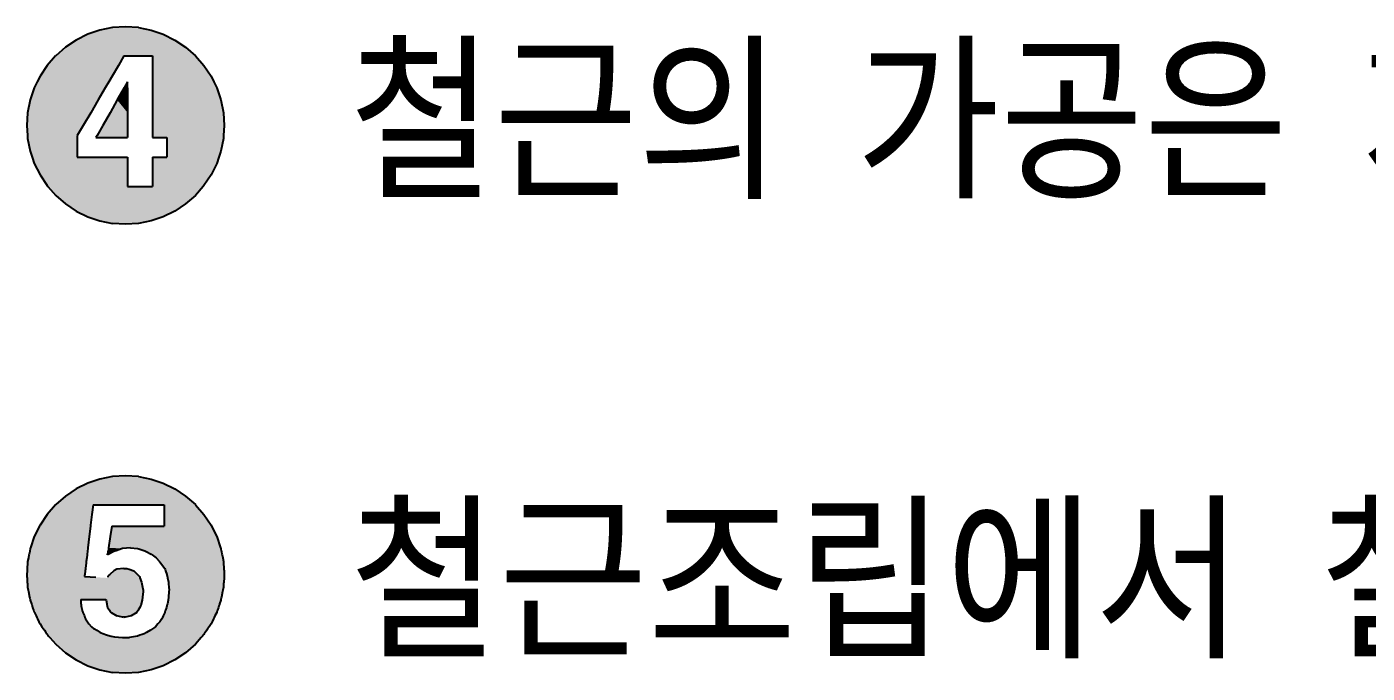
# Model space of a CAD drawing. Extents: x 2558 to 85222, y -662 to 28852.
# Drawn here: x 67520 to 70297, y 20949 to 22287 of the extents above; entities that cross this region are included whole.
import ezdxf

# ---------------------------------------------------------------- set-up
doc = ezdxf.new("R2010")
doc.units = 0
doc.header["$MEASUREMENT"] = 0
doc.layers.get('0').update_dxf_attribs({"linetype": 'CONTINUOUS'})
doc.layers.add('DLINE', color=1, linetype='CONTINUOUS')
doc.layers.add('TEXT', color=7, linetype='CONTINUOUS')
doc.styles.add('TEXT', font='DotumChe.ttf')

# ---------------------------------------------------------------- blocks, each defined once
blk = doc.blocks.new('RCSTD3_DESIGN')
at = {"layer": 'DLINE', "linetype": 'CONTINUOUS'}
for p, q in [((540.600861, 17718.024656), (515.268877, 17709.425606)), ((566.838529, 17723.243652), (540.600861, 17718.024656)), ((593.532945, 17724.993297), (566.838529, 17723.243652)), ((620.227361, 17723.243652), (593.532945, 17724.993297)), ((620.227361, 17723.243652), (646.465028, 17718.024656)), ((646.465028, 17718.024656), (671.797013, 17709.425606)), ((491.276012, 17697.593634), (469.032792, 17682.73119)), ((515.268877, 17709.425606), (491.276012, 17697.593634)), ((671.797013, 17709.425606), (695.789877, 17697.593634)), ((695.789877, 17697.593634), (718.033098, 17682.73119)), ((448.659718, 17664.796001), (431.281187, 17644.979584)), ((448.919804, 17665.092572), (448.659718, 17664.796001)), ((469.032792, 17682.73119), (448.919804, 17665.092572)), ((590.244121, 17664.796001), (578.639913, 17644.979584)), ((590.244121, 17664.796001), (649.674692, 17664.796001)), ((649.674692, 17664.796001), (649.674692, 17644.979584)), ((718.033098, 17682.73119), (738.146086, 17665.092572)), ((738.146086, 17665.092572), (738.406172, 17664.796001)), ((738.406172, 17664.796001), (755.784703, 17644.979584)), ((431.281187, 17644.979584), (416.418742, 17622.736364)), ((578.639913, 17644.979584), (565.614603, 17622.736364)), ((649.674692, 17644.979584), (649.674692, 17622.736364)), ((755.784703, 17644.979584), (770.647147, 17622.736364)), ((410.783137, 17611.308487), (404.58677, 17598.743499)), ((416.418742, 17622.736364), (410.783137, 17611.308487)), ((558.922604, 17611.308487), (551.564728, 17598.743499)), ((565.614603, 17622.736364), (558.922604, 17611.308487)), ((597.672942, 17611.308487), (590.585, 17598.743499)), ((597.672942, 17598.743499), (597.672942, 17611.308487)), ((649.674692, 17622.736364), (649.674692, 17611.308487)), ((649.674692, 17611.308487), (649.674692, 17598.743499)), ((770.647147, 17622.736364), (776.282753, 17611.308487)), ((776.282753, 17611.308487), (782.479119, 17598.743499)), ((404.58677, 17598.743499), (395.98772, 17573.411515)), ((551.564728, 17598.743499), (536.730683, 17573.411515)), ((590.585, 17598.743499), (576.295163, 17573.411515)), ((597.672942, 17598.743499), (597.672942, 17573.411515)), ((649.674692, 17598.743499), (649.674692, 17573.411515)), ((782.479119, 17598.743499), (791.078169, 17573.411515)), ((395.98772, 17573.411515), (390.768724, 17547.173848)), ((536.730683, 17573.411515), (521.366283, 17547.173848)), ((576.295163, 17573.411515), (561.494427, 17547.173848)), ((597.672942, 17573.411515), (597.672942, 17547.173848)), ((649.674692, 17573.411515), (649.674692, 17547.173848)), ((791.078169, 17573.411515), (796.297165, 17547.173848)), ((390.768724, 17547.173848), (389.019079, 17520.479431)), ((521.366283, 17547.173848), (505.734418, 17520.479431)), ((561.494427, 17547.173848), (546.436039, 17520.479431)), ((597.672942, 17547.173848), (597.672942, 17520.479431)), ((649.674692, 17547.173848), (649.674692, 17520.479431)), ((796.297165, 17547.173848), (798.04681, 17520.479431)), ((389.019079, 17520.479431), (390.369489, 17499.876167)), ((390.369489, 17499.876167), (390.661635, 17495.418874)), ((390.661635, 17495.418874), (390.768724, 17493.785015)), ((390.768724, 17493.785015), (395.98772, 17467.547348)), ((505.734418, 17520.479431), (493.669443, 17499.876167)), ((493.669443, 17499.876167), (493.669443, 17495.418874)), ((493.669443, 17495.418874), (493.669443, 17493.785015)), ((493.669443, 17493.785015), (493.669443, 17467.547348)), ((534.813684, 17499.876167), (532.299314, 17495.418874)), ((532.299314, 17495.418874), (597.672942, 17495.418874)), ((546.436039, 17520.479431), (534.813684, 17499.876167)), ((597.672942, 17520.479431), (597.672942, 17499.876167)), ((597.672942, 17499.876167), (597.672942, 17495.418874)), ((649.674692, 17520.479431), (649.674692, 17499.876167)), ((649.674692, 17499.876167), (649.674692, 17495.418874)), ((649.674692, 17495.418874), (679.389977, 17495.418874)), ((679.389977, 17495.418874), (679.389977, 17493.785015)), ((679.389977, 17493.785015), (679.389977, 17467.547348)), ((796.297165, 17493.785015), (791.078169, 17467.547348)), ((796.404254, 17495.418874), (796.297165, 17493.785015)), ((796.696401, 17499.876167), (796.404254, 17495.418874)), ((798.04681, 17520.479431), (796.696401, 17499.876167)), ((395.98772, 17467.547348), (400.144036, 17455.303238)), ((493.669443, 17467.547348), (493.669443, 17455.303238)), ((679.389977, 17467.547348), (679.389977, 17455.303238)), ((791.078169, 17467.547348), (786.921854, 17455.303238)), ((400.144036, 17455.303238), (404.58677, 17442.215363)), ((404.58677, 17442.215363), (416.418742, 17418.222499)), ((493.669443, 17455.303238), (597.672942, 17455.303238)), ((597.672942, 17455.303238), (597.672942, 17442.215363)), ((597.672942, 17442.215363), (597.672942, 17418.222499)), ((649.674692, 17455.303238), (649.674692, 17442.215363)), ((649.674692, 17455.303238), (679.389977, 17455.303238)), ((649.674692, 17442.215363), (649.674692, 17418.222499)), ((782.479119, 17442.215363), (770.647147, 17418.222499)), ((786.921854, 17455.303238), (782.479119, 17442.215363)), ((416.418742, 17418.222499), (431.281187, 17395.979279)), ((597.672942, 17418.222499), (597.672942, 17395.979279)), ((649.674692, 17418.222499), (649.674692, 17395.979279)), ((770.647147, 17418.222499), (755.784703, 17395.979279)), ((431.281187, 17395.979279), (432.677662, 17394.386903)), ((432.677662, 17394.386903), (448.919804, 17375.86629)), ((597.672942, 17395.979279), (597.672942, 17394.386903)), ((597.672942, 17394.386903), (649.674692, 17394.386903)), ((649.674692, 17395.979279), (649.674692, 17394.386903)), ((754.388227, 17394.386903), (738.146086, 17375.86629)), ((755.784703, 17395.979279), (754.388227, 17394.386903)), ((448.919804, 17375.86629), (469.032792, 17358.227673)), ((469.032792, 17358.227673), (491.276012, 17343.365229)), ((718.033098, 17358.227673), (695.789877, 17343.365229)), ((738.146086, 17375.86629), (718.033098, 17358.227673)), ((491.276012, 17343.365229), (515.268877, 17331.533257)), ((515.268877, 17331.533257), (540.600861, 17322.934207)), ((671.797013, 17331.533257), (646.465028, 17322.934207)), ((695.789877, 17343.365229), (671.797013, 17331.533257)), ((540.600861, 17322.934207), (566.838529, 17317.715211)), ((593.532945, 17315.965566), (566.838529, 17317.715211)), ((620.227361, 17317.715211), (593.532945, 17315.965566)), ((646.465028, 17322.934207), (620.227361, 17317.715211)), ((515.268877, 16779.690286), (491.276012, 16767.858315)), ((540.600861, 16788.289336), (515.268877, 16779.690286)), ((566.838529, 16793.508333), (540.600861, 16788.289336)), ((593.532945, 16795.257977), (566.838529, 16793.508333)), ((620.227361, 16793.508333), (593.532945, 16795.257977)), ((620.227361, 16793.508333), (646.465028, 16788.289336)), ((646.465028, 16788.289336), (671.797013, 16779.690286)), ((671.797013, 16779.690286), (695.789877, 16767.858315)), ((469.032792, 16752.99587), (448.919804, 16735.357253)), ((491.276012, 16767.858315), (469.032792, 16752.99587)), ((695.789877, 16767.858315), (718.033098, 16752.99587)), ((718.033098, 16752.99587), (738.146086, 16735.357253)), ((448.659718, 16735.060682), (431.281187, 16715.244265)), ((448.919804, 16735.357253), (448.659718, 16735.060682)), ((526.322288, 16735.060682), (523.944318, 16715.244265)), ((526.322288, 16735.060682), (673.412951, 16735.060682)), ((673.412951, 16735.060682), (673.412951, 16715.244265)), ((738.146086, 16735.357253), (738.406172, 16735.060682)), ((738.406172, 16735.060682), (755.784703, 16715.244265)), ((415.179324, 16690.487753), (404.58677, 16669.00818)), ((416.418742, 16693.001044), (415.179324, 16690.487753)), ((431.281187, 16715.244265), (416.418742, 16693.001044)), ((520.973536, 16690.487753), (518.395988, 16669.00818)), ((521.275131, 16693.001044), (520.973536, 16690.487753)), ((523.944318, 16715.244265), (521.275131, 16693.001044)), ((564.952159, 16690.487753), (561.730223, 16669.00818)), ((564.952159, 16690.487753), (673.412951, 16690.487753)), ((673.412951, 16715.244265), (673.412951, 16693.001044)), ((673.412951, 16693.001044), (673.412951, 16690.487753)), ((755.784703, 16715.244265), (770.647147, 16693.001044)), ((770.647147, 16693.001044), (771.886565, 16690.487753)), ((771.886565, 16690.487753), (782.479119, 16669.00818)), ((404.58677, 16669.00818), (396.747633, 16645.914825)), ((518.395988, 16669.00818), (515.624785, 16645.914825)), ((561.730223, 16669.00818), (558.26622, 16645.914825)), ((782.479119, 16669.00818), (790.318256, 16645.914825)), ((394.955327, 16638.486004), (393.77318, 16632.542947)), ((395.250864, 16639.971768), (394.955327, 16638.486004)), ((395.98772, 16643.676195), (395.250864, 16639.971768)), ((396.243284, 16644.429061), (395.98772, 16643.676195)), ((396.747633, 16645.914825), (396.243284, 16644.429061)), ((514.733326, 16638.486004), (514.02016, 16632.542947)), ((514.911618, 16639.971768), (514.733326, 16638.486004)), ((515.356149, 16643.676195), (514.911618, 16639.971768)), ((515.446493, 16644.429061), (515.356149, 16643.676195)), ((515.624785, 16645.914825), (515.446493, 16644.429061)), ((557.151896, 16638.486004), (556.260438, 16632.542947)), ((557.374761, 16639.971768), (557.151896, 16638.486004)), ((557.930425, 16643.676195), (557.374761, 16639.971768)), ((558.043355, 16644.429061), (557.930425, 16643.676195)), ((558.26622, 16645.914825), (558.043355, 16644.429061)), ((569.409452, 16638.486004), (558.711949, 16632.542947)), ((573.866745, 16639.971768), (569.409452, 16638.486004)), ((584.980026, 16643.676195), (573.866745, 16639.971768)), ((587.238623, 16644.429061), (584.980026, 16643.676195)), ((603.58203, 16645.914825), (587.238623, 16644.429061)), ((603.58203, 16645.914825), (618.439673, 16644.429061)), ((618.439673, 16644.429061), (620.949225, 16643.676195)), ((620.949225, 16643.676195), (633.297316, 16639.971768)), ((633.297316, 16639.971768), (635.971691, 16638.486004)), ((635.971691, 16638.486004), (646.669194, 16632.542947)), ((790.318256, 16645.914825), (790.822605, 16644.429061)), ((790.822605, 16644.429061), (791.078169, 16643.676195)), ((791.078169, 16643.676195), (791.815025, 16639.971768)), ((791.815025, 16639.971768), (792.110562, 16638.486004)), ((792.110562, 16638.486004), (793.29271, 16632.542947)), ((390.590134, 16614.713775), (389.811077, 16602.827661)), ((390.768724, 16617.438528), (390.590134, 16614.713775)), ((392.295495, 16625.114125), (390.768724, 16617.438528)), ((393.477643, 16631.057182), (392.295495, 16625.114125)), ((393.77318, 16632.542947), (393.477643, 16631.057182)), ((511.880659, 16614.713775), (510.454325, 16602.827661)), ((512.207629, 16617.438528), (511.880659, 16614.713775)), ((513.128701, 16625.114125), (512.207629, 16617.438528)), ((513.841868, 16631.057182), (513.128701, 16625.114125)), ((514.02016, 16632.542947), (513.841868, 16631.057182)), ((556.037573, 16631.057182), (556.260438, 16632.542947)), ((558.711949, 16632.542947), (556.037573, 16631.057182)), ((646.669194, 16632.542947), (648.749264, 16631.057182)), ((648.749264, 16631.057182), (657.069544, 16625.114125)), ((657.069544, 16625.114125), (663.648627, 16617.438528)), ((663.648627, 16617.438528), (665.98413, 16614.713775)), ((665.98413, 16614.713775), (674.898715, 16602.827661)), ((793.29271, 16632.542947), (793.588247, 16631.057182)), ((793.588247, 16631.057182), (794.770394, 16625.114125)), ((794.770394, 16625.114125), (796.297165, 16617.438528)), ((796.297165, 16617.438528), (796.475755, 16614.713775)), ((796.475755, 16614.713775), (797.254812, 16602.827661)), ((389.518931, 16598.370368), (389.019079, 16590.744112)), ((389.019079, 16590.744112), (389.103521, 16589.455783)), ((389.103521, 16589.455783), (389.200903, 16587.970018)), ((389.200903, 16587.970018), (389.298285, 16586.484254)), ((389.298285, 16586.484254), (389.395667, 16584.99849)), ((389.395667, 16584.99849), (389.493049, 16583.512726)), ((389.493049, 16583.512726), (390.077342, 16574.59814)), ((389.713695, 16601.341897), (389.518931, 16598.370368)), ((389.811077, 16602.827661), (389.713695, 16601.341897)), ((508.671408, 16587.970018), (508.493116, 16586.484254)), ((508.493116, 16586.484254), (532.265345, 16584.99849)), ((508.8497, 16589.455783), (508.671408, 16587.970018)), ((509.004299, 16590.744112), (508.8497, 16589.455783)), ((509.91945, 16598.370368), (509.004299, 16590.744112)), ((510.276034, 16601.341897), (509.91945, 16598.370368)), ((510.454325, 16602.827661), (510.276034, 16601.341897)), ((557.028083, 16586.484254), (556.532828, 16584.99849)), ((557.523338, 16587.970018), (557.028083, 16586.484254)), ((559.221354, 16589.455783), (557.523338, 16587.970018)), ((560.69373, 16590.744112), (559.221354, 16589.455783)), ((569.409452, 16598.370368), (560.69373, 16590.744112)), ((575.352509, 16601.341897), (569.409452, 16598.370368)), ((590.210152, 16602.827661), (575.352509, 16601.341897)), ((590.210152, 16602.827661), (596.153209, 16602.827661)), ((596.153209, 16602.827661), (601.105756, 16601.341897)), ((601.105756, 16601.341897), (611.010851, 16598.370368)), ((611.010851, 16598.370368), (618.637108, 16590.744112)), ((618.637108, 16590.744112), (619.925437, 16589.455783)), ((619.925437, 16589.455783), (621.411201, 16587.970018)), ((621.411201, 16587.970018), (622.154083, 16586.484254)), ((622.154083, 16586.484254), (622.896966, 16584.99849)), ((622.896966, 16584.99849), (623.39222, 16583.512726)), ((623.39222, 16583.512726), (626.363749, 16574.59814)), ((674.898715, 16602.827661), (675.39397, 16601.341897)), ((675.39397, 16601.341897), (676.384479, 16598.370368)), ((676.384479, 16598.370368), (678.926565, 16590.744112)), ((678.926565, 16590.744112), (679.356008, 16589.455783)), ((679.356008, 16589.455783), (679.653161, 16587.970018)), ((679.653161, 16587.970018), (679.950314, 16586.484254)), ((679.950314, 16586.484254), (680.247467, 16584.99849)), ((680.247467, 16584.99849), (680.544619, 16583.512726)), ((680.544619, 16583.512726), (682.327537, 16574.59814)), ((797.57284, 16583.512726), (796.988547, 16574.59814)), ((797.254812, 16602.827661), (797.352194, 16601.341897)), ((797.352194, 16601.341897), (797.546959, 16598.370368)), ((797.546959, 16598.370368), (798.04681, 16590.744112)), ((797.670222, 16584.99849), (797.57284, 16583.512726)), ((797.767604, 16586.484254), (797.670222, 16584.99849)), ((797.864986, 16587.970018), (797.767604, 16586.484254)), ((797.962368, 16589.455783), (797.864986, 16587.970018)), ((798.04681, 16590.744112), (797.962368, 16589.455783)), ((390.077342, 16574.59814), (390.272107, 16571.626611)), ((390.272107, 16571.626611), (390.768724, 16564.049696)), ((390.768724, 16564.049696), (391.921414, 16558.254733)), ((391.921414, 16558.254733), (392.512487, 16555.283204)), ((392.512487, 16555.283204), (394.876783, 16543.39709)), ((626.363749, 16574.59814), (627.354258, 16571.626611)), ((627.354258, 16571.626611), (628.731879, 16564.049696)), ((628.731879, 16564.049696), (629.785509, 16558.254733)), ((630.325787, 16555.283204), (628.840023, 16543.39709)), ((629.785509, 16558.254733), (630.325787, 16555.283204)), ((682.327537, 16574.59814), (682.597676, 16571.626611)), ((683.543162, 16555.283204), (682.462606, 16543.39709)), ((682.597676, 16571.626611), (683.286486, 16564.049696)), ((683.286486, 16564.049696), (683.813301, 16558.254733)), ((683.813301, 16558.254733), (683.543162, 16555.283204)), ((794.553402, 16555.283204), (792.189107, 16543.39709)), ((795.144476, 16558.254733), (794.553402, 16555.283204)), ((796.297165, 16564.049696), (795.144476, 16558.254733)), ((796.793783, 16571.626611), (796.297165, 16564.049696)), ((796.988547, 16574.59814), (796.793783, 16571.626611)), ((394.876783, 16543.39709), (395.172319, 16541.911326)), ((395.172319, 16541.911326), (395.763393, 16538.939797)), ((395.763393, 16538.939797), (395.98772, 16537.812028)), ((395.98772, 16537.812028), (398.630988, 16530.025212)), ((398.630988, 16530.025212), (399.135337, 16528.539447)), ((399.135337, 16528.539447), (400.144036, 16525.567919)), ((400.144036, 16525.567919), (401.152734, 16522.59639)), ((401.152734, 16522.59639), (403.17013, 16516.653333)), ((501.064295, 16538.939797), (501.064295, 16537.812028)), ((501.064295, 16538.939797), (553.066045, 16538.939797)), ((501.064295, 16537.812028), (501.064295, 16530.025212)), ((501.064295, 16530.025212), (501.361448, 16528.539447)), ((501.361448, 16528.539447), (501.955754, 16525.567919)), ((501.955754, 16525.567919), (502.550059, 16522.59639)), ((502.550059, 16522.59639), (503.738671, 16516.653333)), ((553.066045, 16538.939797), (553.271094, 16537.812028)), ((553.271094, 16537.812028), (554.686878, 16530.025212)), ((554.686878, 16530.025212), (554.957017, 16528.539447)), ((554.957017, 16528.539447), (555.497295, 16525.567919)), ((555.497295, 16525.567919), (556.037573, 16522.59639)), ((556.037573, 16522.59639), (560.282614, 16516.653333)), ((622.896966, 16522.59639), (619.925437, 16516.653333)), ((624.38273, 16525.567919), (622.896966, 16522.59639)), ((625.868494, 16528.539447), (624.38273, 16525.567919)), ((626.165647, 16530.025212), (625.868494, 16528.539447)), ((627.72301, 16537.812028), (626.165647, 16530.025212)), ((627.948564, 16538.939797), (627.72301, 16537.812028)), ((628.54287, 16541.911326), (627.948564, 16538.939797)), ((628.840023, 16543.39709), (628.54287, 16541.911326)), ((678.365499, 16522.59639), (676.384479, 16516.653333)), ((679.356008, 16525.567919), (678.365499, 16522.59639)), ((679.896286, 16528.539447), (679.356008, 16525.567919)), ((680.166425, 16530.025212), (679.896286, 16528.539447)), ((681.58221, 16537.812028), (680.166425, 16530.025212)), ((681.787259, 16538.939797), (681.58221, 16537.812028)), ((682.327537, 16541.911326), (681.787259, 16538.939797)), ((682.462606, 16543.39709), (682.327537, 16541.911326)), ((785.913156, 16522.59639), (783.89576, 16516.653333)), ((786.921854, 16525.567919), (785.913156, 16522.59639)), ((787.930552, 16528.539447), (786.921854, 16525.567919)), ((788.434901, 16530.025212), (787.930552, 16528.539447)), ((791.078169, 16537.812028), (788.434901, 16530.025212)), ((791.302496, 16538.939797), (791.078169, 16537.812028)), ((791.89357, 16541.911326), (791.302496, 16538.939797)), ((792.189107, 16543.39709), (791.89357, 16541.911326)), ((403.17013, 16516.653333), (403.674479, 16515.167569)), ((403.674479, 16515.167569), (404.58677, 16512.480044)), ((404.58677, 16512.480044), (404.726825, 16512.19604)), ((404.726825, 16512.19604), (408.390315, 16504.767219)), ((408.390315, 16504.767219), (409.85571, 16501.79569)), ((409.85571, 16501.79569), (410.588408, 16500.309926)), ((410.588408, 16500.309926), (411.321106, 16498.824162)), ((411.321106, 16498.824162), (414.251898, 16492.881105)), ((503.738671, 16516.653333), (504.035824, 16515.167569)), ((504.035824, 16515.167569), (505.110834, 16512.480044)), ((505.110834, 16512.480044), (505.224435, 16512.19604)), ((505.224435, 16512.19604), (508.195964, 16504.767219)), ((508.195964, 16504.767219), (509.384575, 16501.79569)), ((509.384575, 16501.79569), (509.978881, 16500.309926)), ((509.978881, 16500.309926), (510.907483, 16498.824162)), ((510.907483, 16498.824162), (514.621894, 16492.881105)), ((560.282614, 16516.653333), (561.343874, 16515.167569)), ((561.343874, 16515.167569), (563.263535, 16512.480044)), ((563.263535, 16512.480044), (563.466395, 16512.19604)), ((563.466395, 16512.19604), (575.352509, 16504.767219)), ((590.210152, 16501.79569), (575.352509, 16504.767219)), ((605.067794, 16504.767219), (590.210152, 16501.79569)), ((616.953909, 16512.19604), (605.067794, 16504.767219)), ((617.143244, 16512.480044), (616.953909, 16512.19604)), ((618.934928, 16515.167569), (617.143244, 16512.480044)), ((619.925437, 16516.653333), (618.934928, 16515.167569)), ((668.955658, 16498.824162), (664.498365, 16492.881105)), ((669.615998, 16500.309926), (668.955658, 16498.824162)), ((670.276337, 16501.79569), (669.615998, 16500.309926)), ((671.597017, 16504.767219), (670.276337, 16501.79569)), ((674.898715, 16512.19604), (671.597017, 16504.767219)), ((674.993383, 16512.480044), (674.898715, 16512.19604)), ((675.889225, 16515.167569), (674.993383, 16512.480044)), ((676.384479, 16516.653333), (675.889225, 16515.167569)), ((775.744783, 16498.824162), (772.813992, 16492.881105)), ((776.477481, 16500.309926), (775.744783, 16498.824162)), ((777.210179, 16501.79569), (776.477481, 16500.309926)), ((778.675575, 16504.767219), (777.210179, 16501.79569)), ((782.339064, 16512.19604), (778.675575, 16504.767219)), ((782.479119, 16512.480044), (782.339064, 16512.19604)), ((783.391411, 16515.167569), (782.479119, 16512.480044)), ((783.89576, 16516.653333), (783.391411, 16515.167569)), ((414.251898, 16492.881105), (416.418742, 16488.487179)), ((416.418742, 16488.487179), (416.461083, 16488.423812)), ((416.461083, 16488.423812), (420.432106, 16482.480755)), ((420.432106, 16482.480755), (423.410374, 16478.023462)), ((423.410374, 16478.023462), (425.395886, 16475.051933)), ((425.395886, 16475.051933), (428.374154, 16470.594641)), ((428.374154, 16470.594641), (430.359666, 16467.623112)), ((430.359666, 16467.623112), (431.281187, 16466.243959)), ((431.281187, 16466.243959), (432.677662, 16464.651584)), ((514.621894, 16492.881105), (517.368098, 16488.487179)), ((517.368098, 16488.487179), (517.407702, 16488.423812)), ((517.407702, 16488.423812), (523.350759, 16482.480755)), ((523.350759, 16482.480755), (527.808052, 16478.023462)), ((527.808052, 16478.023462), (529.293816, 16478.023462)), ((529.293816, 16478.023462), (534.048262, 16475.051933)), ((534.048262, 16475.051933), (541.179931, 16470.594641)), ((541.179931, 16470.594641), (548.608752, 16467.623112)), ((548.608752, 16467.623112), (552.056635, 16466.243959)), ((552.056635, 16466.243959), (556.037573, 16464.651584)), ((627.674092, 16466.243959), (622.896966, 16464.651584)), ((631.811551, 16467.623112), (627.674092, 16466.243959)), ((637.160303, 16470.594641), (631.811551, 16467.623112)), ((645.18343, 16475.051933), (637.160303, 16470.594641)), ((649.34357, 16478.023462), (645.18343, 16475.051933)), ((655.58378, 16482.480755), (649.34357, 16478.023462)), ((660.677829, 16488.423812), (655.58378, 16482.480755)), ((660.732143, 16488.487179), (660.677829, 16488.423812)), ((664.498365, 16492.881105), (660.732143, 16488.487179)), ((755.784703, 16466.243959), (754.388227, 16464.651584)), ((756.706223, 16467.623112), (755.784703, 16466.243959)), ((758.691735, 16470.594641), (756.706223, 16467.623112)), ((761.670003, 16475.051933), (758.691735, 16470.594641)), ((763.655515, 16478.023462), (761.670003, 16475.051933)), ((766.633783, 16482.480755), (763.655515, 16478.023462)), ((770.604807, 16488.423812), (766.633783, 16482.480755)), ((770.647147, 16488.487179), (770.604807, 16488.423812)), ((772.813992, 16492.881105), (770.647147, 16488.487179)), ((432.677662, 16464.651584), (433.980642, 16463.165819)), ((433.980642, 16463.165819), (435.283623, 16461.680055)), ((435.283623, 16461.680055), (436.586603, 16460.194291)), ((436.586603, 16460.194291), (448.919804, 16446.130971)), ((448.919804, 16446.130971), (469.032792, 16428.492354)), ((556.037573, 16464.651584), (563.466395, 16463.165819)), ((563.466395, 16463.165819), (570.895216, 16461.680055)), ((570.895216, 16461.680055), (587.238623, 16460.194291)), ((587.238623, 16460.194291), (602.096266, 16460.194291)), ((610.267969, 16461.680055), (602.096266, 16460.194291)), ((618.439673, 16463.165819), (610.267969, 16461.680055)), ((622.896966, 16464.651584), (618.439673, 16463.165819)), ((738.146086, 16446.130971), (718.033098, 16428.492354)), ((750.479286, 16460.194291), (738.146086, 16446.130971)), ((751.782266, 16461.680055), (750.479286, 16460.194291)), ((753.085247, 16463.165819), (751.782266, 16461.680055)), ((754.388227, 16464.651584), (753.085247, 16463.165819)), ((469.032792, 16428.492354), (491.276012, 16413.629909)), ((491.276012, 16413.629909), (515.268877, 16401.797938)), ((695.789877, 16413.629909), (671.797013, 16401.797938)), ((718.033098, 16428.492354), (695.789877, 16413.629909)), ((515.268877, 16401.797938), (540.600861, 16393.198887)), ((540.600861, 16393.198887), (566.838529, 16387.979891)), ((593.532945, 16386.230247), (566.838529, 16387.979891)), ((620.227361, 16387.979891), (593.532945, 16386.230247)), ((646.465028, 16393.198887), (620.227361, 16387.979891)), ((671.797013, 16401.797938), (646.465028, 16393.198887))]:
    blk.add_line(p, q, dxfattribs=at)
for points in [[(540.600861, 17718.024656), (515.268877, 17709.425606), (671.797013, 17709.425606)], [(566.838529, 17723.243652), (540.600861, 17718.024656), (646.465028, 17718.024656)], [(593.532945, 17724.993297), (566.838529, 17723.243652), (620.227361, 17723.243652)], [(491.276012, 17697.593634), (469.032792, 17682.73119), (718.033098, 17682.73119)], [(515.268877, 17709.425606), (491.276012, 17697.593634), (695.789877, 17697.593634)], [(448.659718, 17664.796001), (431.281187, 17644.979584), (578.639913, 17644.979584)], [(448.919804, 17665.092572), (448.659718, 17664.796001), (738.406172, 17664.796001)], [(469.032792, 17682.73119), (448.919804, 17665.092572), (738.146086, 17665.092572)], [(590.244121, 17664.796001), (590.244121, 17664.796001), (649.674692, 17664.796001)], [(649.674692, 17664.796001), (649.674692, 17644.979584), (755.784703, 17644.979584)], [(431.281187, 17644.979584), (416.418742, 17622.736364), (565.614603, 17622.736364)], [(649.674692, 17644.979584), (649.674692, 17622.736364), (770.647147, 17622.736364)], [(410.783137, 17611.308487), (404.58677, 17598.743499), (551.564728, 17598.743499)], [(416.418742, 17622.736364), (410.783137, 17611.308487), (558.922604, 17611.308487)], [(597.672942, 17611.308487), (590.585, 17598.743499), (597.672942, 17598.743499)], [(649.674692, 17622.736364), (649.674692, 17611.308487), (776.282753, 17611.308487)], [(649.674692, 17611.308487), (649.674692, 17598.743499), (782.479119, 17598.743499)], [(404.58677, 17598.743499), (395.98772, 17573.411515), (536.730683, 17573.411515)], [(590.585, 17598.743499), (576.295163, 17573.411515), (597.672942, 17573.411515)], [(649.674692, 17598.743499), (649.674692, 17573.411515), (791.078169, 17573.411515)], [(395.98772, 17573.411515), (390.768724, 17547.173848), (521.366283, 17547.173848)], [(576.295163, 17573.411515), (561.494427, 17547.173848), (597.672942, 17547.173848)], [(649.674692, 17573.411515), (649.674692, 17547.173848), (796.297165, 17547.173848)], [(390.768724, 17547.173848), (389.019079, 17520.479431), (505.734418, 17520.479431)], [(561.494427, 17547.173848), (546.436039, 17520.479431), (597.672942, 17520.479431)], [(649.674692, 17547.173848), (649.674692, 17520.479431), (798.04681, 17520.479431)], [(389.019079, 17520.479431), (390.369489, 17499.876167), (493.669443, 17499.876167)], [(390.369489, 17499.876167), (390.661635, 17495.418874), (493.669443, 17495.418874)], [(390.661635, 17495.418874), (390.768724, 17493.785015), (493.669443, 17493.785015)], [(390.768724, 17493.785015), (395.98772, 17467.547348), (493.669443, 17467.547348)], [(534.813684, 17499.876167), (532.299314, 17495.418874), (597.672942, 17495.418874)], [(532.299314, 17495.418874), (532.299314, 17495.418874), (597.672942, 17495.418874)], [(546.436039, 17520.479431), (534.813684, 17499.876167), (597.672942, 17499.876167)], [(649.674692, 17520.479431), (649.674692, 17499.876167), (796.696401, 17499.876167)], [(649.674692, 17499.876167), (649.674692, 17495.418874), (796.404254, 17495.418874)], [(649.674692, 17495.418874), (649.674692, 17495.418874), (679.389977, 17495.418874)], [(679.389977, 17495.418874), (679.389977, 17493.785015), (796.297165, 17493.785015)], [(679.389977, 17493.785015), (679.389977, 17467.547348), (791.078169, 17467.547348)], [(395.98772, 17467.547348), (400.144036, 17455.303238), (493.669443, 17455.303238)], [(679.389977, 17467.547348), (679.389977, 17455.303238), (786.921854, 17455.303238)], [(400.144036, 17455.303238), (404.58677, 17442.215363), (597.672942, 17442.215363)], [(404.58677, 17442.215363), (416.418742, 17418.222499), (597.672942, 17418.222499)], [(493.669443, 17455.303238), (493.669443, 17455.303238), (597.672942, 17455.303238)], [(649.674692, 17455.303238), (649.674692, 17442.215363), (782.479119, 17442.215363)], [(649.674692, 17455.303238), (649.674692, 17455.303238), (679.389977, 17455.303238)], [(649.674692, 17442.215363), (649.674692, 17418.222499), (770.647147, 17418.222499)], [(416.418742, 17418.222499), (431.281187, 17395.979279), (597.672942, 17395.979279)], [(649.674692, 17418.222499), (649.674692, 17395.979279), (755.784703, 17395.979279)], [(431.281187, 17395.979279), (432.677662, 17394.386903), (597.672942, 17394.386903)], [(432.677662, 17394.386903), (448.919804, 17375.86629), (738.146086, 17375.86629)], [(597.672942, 17394.386903), (597.672942, 17394.386903), (649.674692, 17394.386903)], [(649.674692, 17395.979279), (649.674692, 17394.386903), (754.388227, 17394.386903)], [(448.919804, 17375.86629), (469.032792, 17358.227673), (718.033098, 17358.227673)], [(469.032792, 17358.227673), (491.276012, 17343.365229), (695.789877, 17343.365229)], [(491.276012, 17343.365229), (515.268877, 17331.533257), (671.797013, 17331.533257)], [(515.268877, 17331.533257), (540.600861, 17322.934207), (646.465028, 17322.934207)], [(540.600861, 17322.934207), (566.838529, 17317.715211), (620.227361, 17317.715211)], [(515.268877, 16779.690286), (491.276012, 16767.858315), (695.789877, 16767.858315)], [(540.600861, 16788.289336), (515.268877, 16779.690286), (671.797013, 16779.690286)], [(566.838529, 16793.508333), (540.600861, 16788.289336), (646.465028, 16788.289336)], [(593.532945, 16795.257977), (566.838529, 16793.508333), (620.227361, 16793.508333)], [(469.032792, 16752.99587), (448.919804, 16735.357253), (738.146086, 16735.357253)], [(491.276012, 16767.858315), (469.032792, 16752.99587), (718.033098, 16752.99587)], [(448.659718, 16735.060682), (431.281187, 16715.244265), (523.944318, 16715.244265)], [(448.919804, 16735.357253), (448.659718, 16735.060682), (738.406172, 16735.060682)], [(526.322288, 16735.060682), (526.322288, 16735.060682), (673.412951, 16735.060682)], [(673.412951, 16735.060682), (673.412951, 16715.244265), (755.784703, 16715.244265)], [(415.179324, 16690.487753), (404.58677, 16669.00818), (518.395988, 16669.00818)], [(416.418742, 16693.001044), (415.179324, 16690.487753), (520.973536, 16690.487753)], [(431.281187, 16715.244265), (416.418742, 16693.001044), (521.275131, 16693.001044)], [(564.952159, 16690.487753), (561.730223, 16669.00818), (782.479119, 16669.00818)], [(564.952159, 16690.487753), (564.952159, 16690.487753), (673.412951, 16690.487753)], [(673.412951, 16715.244265), (673.412951, 16693.001044), (770.647147, 16693.001044)], [(673.412951, 16693.001044), (673.412951, 16690.487753), (771.886565, 16690.487753)], [(404.58677, 16669.00818), (396.747633, 16645.914825), (515.624785, 16645.914825)], [(561.730223, 16669.00818), (558.26622, 16645.914825), (790.318256, 16645.914825)], [(394.955327, 16638.486004), (393.77318, 16632.542947), (514.02016, 16632.542947)], [(395.250864, 16639.971768), (394.955327, 16638.486004), (514.733326, 16638.486004)], [(395.98772, 16643.676195), (395.250864, 16639.971768), (514.911618, 16639.971768)], [(396.243284, 16644.429061), (395.98772, 16643.676195), (515.356149, 16643.676195)], [(396.747633, 16645.914825), (396.243284, 16644.429061), (515.446493, 16644.429061)], [(557.151896, 16638.486004), (556.260438, 16632.542947), (558.711949, 16632.542947)], [(557.374761, 16639.971768), (557.151896, 16638.486004), (569.409452, 16638.486004)], [(557.930425, 16643.676195), (557.374761, 16639.971768), (573.866745, 16639.971768)], [(558.043355, 16644.429061), (557.930425, 16643.676195), (584.980026, 16643.676195)], [(558.26622, 16645.914825), (558.043355, 16644.429061), (587.238623, 16644.429061)], [(603.58203, 16645.914825), (618.439673, 16644.429061), (790.822605, 16644.429061)], [(618.439673, 16644.429061), (620.949225, 16643.676195), (791.078169, 16643.676195)], [(620.949225, 16643.676195), (633.297316, 16639.971768), (791.815025, 16639.971768)], [(633.297316, 16639.971768), (635.971691, 16638.486004), (792.110562, 16638.486004)], [(635.971691, 16638.486004), (646.669194, 16632.542947), (793.29271, 16632.542947)], [(390.590134, 16614.713775), (389.811077, 16602.827661), (510.454325, 16602.827661)], [(390.768724, 16617.438528), (390.590134, 16614.713775), (511.880659, 16614.713775)], [(392.295495, 16625.114125), (390.768724, 16617.438528), (512.207629, 16617.438528)], [(393.477643, 16631.057182), (392.295495, 16625.114125), (513.128701, 16625.114125)], [(393.77318, 16632.542947), (393.477643, 16631.057182), (513.841868, 16631.057182)], [(646.669194, 16632.542947), (648.749264, 16631.057182), (793.588247, 16631.057182)], [(648.749264, 16631.057182), (657.069544, 16625.114125), (794.770394, 16625.114125)], [(657.069544, 16625.114125), (663.648627, 16617.438528), (796.297165, 16617.438528)], [(663.648627, 16617.438528), (665.98413, 16614.713775), (796.475755, 16614.713775)], [(665.98413, 16614.713775), (674.898715, 16602.827661), (797.254812, 16602.827661)], [(389.518931, 16598.370368), (389.019079, 16590.744112), (509.004299, 16590.744112)], [(389.019079, 16590.744112), (389.103521, 16589.455783), (508.8497, 16589.455783)], [(389.103521, 16589.455783), (389.200903, 16587.970018), (508.671408, 16587.970018)], [(389.200903, 16587.970018), (389.298285, 16586.484254), (508.493116, 16586.484254)], [(389.298285, 16586.484254), (389.395667, 16584.99849), (532.265345, 16584.99849)], [(389.395667, 16584.99849), (389.493049, 16583.512726), (556.037573, 16583.512726)], [(389.493049, 16583.512726), (390.077342, 16574.59814), (626.363749, 16574.59814)], [(389.713695, 16601.341897), (389.518931, 16598.370368), (509.91945, 16598.370368)], [(389.811077, 16602.827661), (389.713695, 16601.341897), (510.276034, 16601.341897)], [(556.532828, 16584.99849), (556.037573, 16583.512726), (623.39222, 16583.512726)], [(557.028083, 16586.484254), (556.532828, 16584.99849), (622.896966, 16584.99849)], [(557.523338, 16587.970018), (557.028083, 16586.484254), (622.154083, 16586.484254)], [(559.221354, 16589.455783), (557.523338, 16587.970018), (621.411201, 16587.970018)], [(560.69373, 16590.744112), (559.221354, 16589.455783), (619.925437, 16589.455783)], [(569.409452, 16598.370368), (560.69373, 16590.744112), (618.637108, 16590.744112)], [(575.352509, 16601.341897), (569.409452, 16598.370368), (611.010851, 16598.370368)], [(590.210152, 16602.827661), (575.352509, 16601.341897), (601.105756, 16601.341897)], [(590.210152, 16602.827661), (590.210152, 16602.827661), (596.153209, 16602.827661)], [(674.898715, 16602.827661), (675.39397, 16601.341897), (797.352194, 16601.341897)], [(675.39397, 16601.341897), (676.384479, 16598.370368), (797.546959, 16598.370368)], [(676.384479, 16598.370368), (678.926565, 16590.744112), (798.04681, 16590.744112)], [(678.926565, 16590.744112), (679.356008, 16589.455783), (797.962368, 16589.455783)], [(679.356008, 16589.455783), (679.653161, 16587.970018), (797.864986, 16587.970018)], [(679.653161, 16587.970018), (679.950314, 16586.484254), (797.767604, 16586.484254)], [(679.950314, 16586.484254), (680.247467, 16584.99849), (797.670222, 16584.99849)], [(680.247467, 16584.99849), (680.544619, 16583.512726), (797.57284, 16583.512726)], [(680.544619, 16583.512726), (682.327537, 16574.59814), (796.988547, 16574.59814)], [(390.077342, 16574.59814), (390.272107, 16571.626611), (627.354258, 16571.626611)], [(390.272107, 16571.626611), (390.768724, 16564.049696), (628.731879, 16564.049696)], [(390.768724, 16564.049696), (391.921414, 16558.254733), (629.785509, 16558.254733)], [(391.921414, 16558.254733), (392.512487, 16555.283204), (630.325787, 16555.283204)], [(392.512487, 16555.283204), (394.876783, 16543.39709), (628.840023, 16543.39709)], [(682.327537, 16574.59814), (682.597676, 16571.626611), (796.793783, 16571.626611)], [(683.543162, 16555.283204), (682.462606, 16543.39709), (792.189107, 16543.39709)], [(682.597676, 16571.626611), (683.286486, 16564.049696), (796.297165, 16564.049696)], [(683.286486, 16564.049696), (683.813301, 16558.254733), (795.144476, 16558.254733)], [(683.813301, 16558.254733), (683.543162, 16555.283204), (794.553402, 16555.283204)], [(394.876783, 16543.39709), (395.172319, 16541.911326), (628.54287, 16541.911326)], [(395.172319, 16541.911326), (395.763393, 16538.939797), (627.948564, 16538.939797)], [(395.763393, 16538.939797), (395.98772, 16537.812028), (501.064295, 16537.812028)], [(395.98772, 16537.812028), (398.630988, 16530.025212), (501.064295, 16530.025212)], [(398.630988, 16530.025212), (399.135337, 16528.539447), (501.361448, 16528.539447)], [(399.135337, 16528.539447), (400.144036, 16525.567919), (501.955754, 16525.567919)], [(400.144036, 16525.567919), (401.152734, 16522.59639), (502.550059, 16522.59639)], [(401.152734, 16522.59639), (403.17013, 16516.653333), (503.738671, 16516.653333)], [(501.064295, 16538.939797), (501.064295, 16538.939797), (553.066045, 16538.939797)], [(553.066045, 16538.939797), (553.271094, 16537.812028), (627.72301, 16537.812028)], [(553.271094, 16537.812028), (554.686878, 16530.025212), (626.165647, 16530.025212)], [(554.686878, 16530.025212), (554.957017, 16528.539447), (625.868494, 16528.539447)], [(554.957017, 16528.539447), (555.497295, 16525.567919), (624.38273, 16525.567919)], [(555.497295, 16525.567919), (556.037573, 16522.59639), (622.896966, 16522.59639)], [(556.037573, 16522.59639), (560.282614, 16516.653333), (619.925437, 16516.653333)], [(678.365499, 16522.59639), (676.384479, 16516.653333), (783.89576, 16516.653333)], [(679.356008, 16525.567919), (678.365499, 16522.59639), (785.913156, 16522.59639)], [(679.896286, 16528.539447), (679.356008, 16525.567919), (786.921854, 16525.567919)], [(680.166425, 16530.025212), (679.896286, 16528.539447), (787.930552, 16528.539447)], [(681.58221, 16537.812028), (680.166425, 16530.025212), (788.434901, 16530.025212)], [(681.787259, 16538.939797), (681.58221, 16537.812028), (791.078169, 16537.812028)], [(682.327537, 16541.911326), (681.787259, 16538.939797), (791.302496, 16538.939797)], [(682.462606, 16543.39709), (682.327537, 16541.911326), (791.89357, 16541.911326)], [(403.17013, 16516.653333), (403.674479, 16515.167569), (504.035824, 16515.167569)], [(403.674479, 16515.167569), (404.58677, 16512.480044), (505.110834, 16512.480044)], [(404.58677, 16512.480044), (404.726825, 16512.19604), (505.224435, 16512.19604)], [(404.726825, 16512.19604), (408.390315, 16504.767219), (508.195964, 16504.767219)], [(408.390315, 16504.767219), (409.85571, 16501.79569), (509.384575, 16501.79569)], [(409.85571, 16501.79569), (410.588408, 16500.309926), (509.978881, 16500.309926)], [(410.588408, 16500.309926), (411.321106, 16498.824162), (510.907483, 16498.824162)], [(411.321106, 16498.824162), (414.251898, 16492.881105), (514.621894, 16492.881105)], [(560.282614, 16516.653333), (561.343874, 16515.167569), (618.934928, 16515.167569)], [(561.343874, 16515.167569), (563.263535, 16512.480044), (617.143244, 16512.480044)], [(563.263535, 16512.480044), (563.466395, 16512.19604), (616.953909, 16512.19604)], [(563.466395, 16512.19604), (575.352509, 16504.767219), (605.067794, 16504.767219)], [(668.955658, 16498.824162), (664.498365, 16492.881105), (772.813992, 16492.881105)], [(669.615998, 16500.309926), (668.955658, 16498.824162), (775.744783, 16498.824162)], [(670.276337, 16501.79569), (669.615998, 16500.309926), (776.477481, 16500.309926)], [(671.597017, 16504.767219), (670.276337, 16501.79569), (777.210179, 16501.79569)], [(674.898715, 16512.19604), (671.597017, 16504.767219), (778.675575, 16504.767219)], [(674.993383, 16512.480044), (674.898715, 16512.19604), (782.339064, 16512.19604)], [(675.889225, 16515.167569), (674.993383, 16512.480044), (782.479119, 16512.480044)], [(676.384479, 16516.653333), (675.889225, 16515.167569), (783.391411, 16515.167569)], [(414.251898, 16492.881105), (416.418742, 16488.487179), (517.368098, 16488.487179)], [(416.418742, 16488.487179), (416.461083, 16488.423812), (517.407702, 16488.423812)], [(416.461083, 16488.423812), (420.432106, 16482.480755), (523.350759, 16482.480755)], [(420.432106, 16482.480755), (423.410374, 16478.023462), (527.808052, 16478.023462)], [(423.410374, 16478.023462), (425.395886, 16475.051933), (534.048262, 16475.051933)], [(425.395886, 16475.051933), (428.374154, 16470.594641), (541.179931, 16470.594641)], [(428.374154, 16470.594641), (430.359666, 16467.623112), (548.608752, 16467.623112)], [(430.359666, 16467.623112), (431.281187, 16466.243959), (552.056635, 16466.243959)], [(431.281187, 16466.243959), (432.677662, 16464.651584), (556.037573, 16464.651584)], [(527.808052, 16478.023462), (527.808052, 16478.023462), (529.293816, 16478.023462)], [(627.674092, 16466.243959), (622.896966, 16464.651584), (754.388227, 16464.651584)], [(631.811551, 16467.623112), (627.674092, 16466.243959), (755.784703, 16466.243959)], [(637.160303, 16470.594641), (631.811551, 16467.623112), (756.706223, 16467.623112)], [(645.18343, 16475.051933), (637.160303, 16470.594641), (758.691735, 16470.594641)], [(649.34357, 16478.023462), (645.18343, 16475.051933), (761.670003, 16475.051933)], [(655.58378, 16482.480755), (649.34357, 16478.023462), (763.655515, 16478.023462)], [(660.677829, 16488.423812), (655.58378, 16482.480755), (766.633783, 16482.480755)], [(660.732143, 16488.487179), (660.677829, 16488.423812), (770.604807, 16488.423812)], [(664.498365, 16492.881105), (660.732143, 16488.487179), (770.647147, 16488.487179)], [(432.677662, 16464.651584), (433.980642, 16463.165819), (563.466395, 16463.165819)], [(433.980642, 16463.165819), (435.283623, 16461.680055), (570.895216, 16461.680055)], [(435.283623, 16461.680055), (436.586603, 16460.194291), (587.238623, 16460.194291)], [(436.586603, 16460.194291), (448.919804, 16446.130971), (738.146086, 16446.130971)], [(448.919804, 16446.130971), (469.032792, 16428.492354), (718.033098, 16428.492354)], [(587.238623, 16460.194291), (587.238623, 16460.194291), (602.096266, 16460.194291)], [(610.267969, 16461.680055), (602.096266, 16460.194291), (750.479286, 16460.194291)], [(618.439673, 16463.165819), (610.267969, 16461.680055), (751.782266, 16461.680055)], [(622.896966, 16464.651584), (618.439673, 16463.165819), (753.085247, 16463.165819)], [(469.032792, 16428.492354), (491.276012, 16413.629909), (695.789877, 16413.629909)], [(491.276012, 16413.629909), (515.268877, 16401.797938), (671.797013, 16401.797938)], [(515.268877, 16401.797938), (540.600861, 16393.198887), (646.465028, 16393.198887)], [(540.600861, 16393.198887), (566.838529, 16387.979891), (620.227361, 16387.979891)]]:
    blk.add_solid(points, dxfattribs=at)
at = {"layer": 'DLINE', "linetype": 'CONTINUOUS', "extrusion": (0, 0, -1)}
for points in [[(-540.600861, 17718.024656), (-646.465028, 17718.024656), (-671.797013, 17709.425606)], [(-566.838529, 17723.243652), (-620.227361, 17723.243652), (-646.465028, 17718.024656)], [(-491.276012, 17697.593634), (-695.789877, 17697.593634), (-718.033098, 17682.73119)], [(-515.268877, 17709.425606), (-671.797013, 17709.425606), (-695.789877, 17697.593634)], [(-448.659718, 17664.796001), (-590.244121, 17664.796001), (-578.639913, 17644.979584)], [(-448.919804, 17665.092572), (-738.146086, 17665.092572), (-738.406172, 17664.796001)], [(-469.032792, 17682.73119), (-718.033098, 17682.73119), (-738.146086, 17665.092572)], [(-649.674692, 17664.796001), (-738.406172, 17664.796001), (-755.784703, 17644.979584)], [(-431.281187, 17644.979584), (-578.639913, 17644.979584), (-565.614603, 17622.736364)], [(-649.674692, 17644.979584), (-755.784703, 17644.979584), (-770.647147, 17622.736364)], [(-410.783137, 17611.308487), (-558.922604, 17611.308487), (-551.564728, 17598.743499)], [(-416.418742, 17622.736364), (-565.614603, 17622.736364), (-558.922604, 17611.308487)], [(-649.674692, 17622.736364), (-770.647147, 17622.736364), (-776.282753, 17611.308487)], [(-649.674692, 17611.308487), (-776.282753, 17611.308487), (-782.479119, 17598.743499)], [(-404.58677, 17598.743499), (-551.564728, 17598.743499), (-536.730683, 17573.411515)], [(-590.585, 17598.743499), (-597.672942, 17598.743499), (-597.672942, 17573.411515)], [(-649.674692, 17598.743499), (-782.479119, 17598.743499), (-791.078169, 17573.411515)], [(-395.98772, 17573.411515), (-536.730683, 17573.411515), (-521.366283, 17547.173848)], [(-576.295163, 17573.411515), (-597.672942, 17573.411515), (-597.672942, 17547.173848)], [(-649.674692, 17573.411515), (-791.078169, 17573.411515), (-796.297165, 17547.173848)], [(-390.768724, 17547.173848), (-521.366283, 17547.173848), (-505.734418, 17520.479431)], [(-561.494427, 17547.173848), (-597.672942, 17547.173848), (-597.672942, 17520.479431)], [(-649.674692, 17547.173848), (-796.297165, 17547.173848), (-798.04681, 17520.479431)], [(-389.019079, 17520.479431), (-505.734418, 17520.479431), (-493.669443, 17499.876167)], [(-390.369489, 17499.876167), (-493.669443, 17499.876167), (-493.669443, 17495.418874)], [(-390.661635, 17495.418874), (-493.669443, 17495.418874), (-493.669443, 17493.785015)], [(-390.768724, 17493.785015), (-493.669443, 17493.785015), (-493.669443, 17467.547348)], [(-534.813684, 17499.876167), (-597.672942, 17499.876167), (-597.672942, 17495.418874)], [(-546.436039, 17520.479431), (-597.672942, 17520.479431), (-597.672942, 17499.876167)], [(-649.674692, 17520.479431), (-798.04681, 17520.479431), (-796.696401, 17499.876167)], [(-649.674692, 17499.876167), (-796.696401, 17499.876167), (-796.404254, 17495.418874)], [(-679.389977, 17495.418874), (-796.404254, 17495.418874), (-796.297165, 17493.785015)], [(-679.389977, 17493.785015), (-796.297165, 17493.785015), (-791.078169, 17467.547348)], [(-395.98772, 17467.547348), (-493.669443, 17467.547348), (-493.669443, 17455.303238)], [(-679.389977, 17467.547348), (-791.078169, 17467.547348), (-786.921854, 17455.303238)], [(-400.144036, 17455.303238), (-597.672942, 17455.303238), (-597.672942, 17442.215363)], [(-404.58677, 17442.215363), (-597.672942, 17442.215363), (-597.672942, 17418.222499)], [(-649.674692, 17455.303238), (-786.921854, 17455.303238), (-782.479119, 17442.215363)], [(-649.674692, 17442.215363), (-782.479119, 17442.215363), (-770.647147, 17418.222499)], [(-416.418742, 17418.222499), (-597.672942, 17418.222499), (-597.672942, 17395.979279)], [(-649.674692, 17418.222499), (-770.647147, 17418.222499), (-755.784703, 17395.979279)], [(-431.281187, 17395.979279), (-597.672942, 17395.979279), (-597.672942, 17394.386903)], [(-432.677662, 17394.386903), (-754.388227, 17394.386903), (-738.146086, 17375.86629)], [(-649.674692, 17395.979279), (-755.784703, 17395.979279), (-754.388227, 17394.386903)], [(-448.919804, 17375.86629), (-738.146086, 17375.86629), (-718.033098, 17358.227673)], [(-469.032792, 17358.227673), (-718.033098, 17358.227673), (-695.789877, 17343.365229)], [(-491.276012, 17343.365229), (-695.789877, 17343.365229), (-671.797013, 17331.533257)], [(-515.268877, 17331.533257), (-671.797013, 17331.533257), (-646.465028, 17322.934207)], [(-540.600861, 17322.934207), (-646.465028, 17322.934207), (-620.227361, 17317.715211)], [(-566.838529, 17317.715211), (-620.227361, 17317.715211), (-593.532945, 17315.965566)], [(-515.268877, 16779.690286), (-671.797013, 16779.690286), (-695.789877, 16767.858315)], [(-540.600861, 16788.289336), (-646.465028, 16788.289336), (-671.797013, 16779.690286)], [(-566.838529, 16793.508333), (-620.227361, 16793.508333), (-646.465028, 16788.289336)], [(-469.032792, 16752.99587), (-718.033098, 16752.99587), (-738.146086, 16735.357253)], [(-491.276012, 16767.858315), (-695.789877, 16767.858315), (-718.033098, 16752.99587)], [(-448.659718, 16735.060682), (-526.322288, 16735.060682), (-523.944318, 16715.244265)], [(-448.919804, 16735.357253), (-738.146086, 16735.357253), (-738.406172, 16735.060682)], [(-673.412951, 16735.060682), (-738.406172, 16735.060682), (-755.784703, 16715.244265)], [(-415.179324, 16690.487753), (-520.973536, 16690.487753), (-518.395988, 16669.00818)], [(-416.418742, 16693.001044), (-521.275131, 16693.001044), (-520.973536, 16690.487753)], [(-431.281187, 16715.244265), (-523.944318, 16715.244265), (-521.275131, 16693.001044)], [(-564.952159, 16690.487753), (-771.886565, 16690.487753), (-782.479119, 16669.00818)], [(-673.412951, 16715.244265), (-755.784703, 16715.244265), (-770.647147, 16693.001044)], [(-673.412951, 16693.001044), (-770.647147, 16693.001044), (-771.886565, 16690.487753)], [(-404.58677, 16669.00818), (-518.395988, 16669.00818), (-515.624785, 16645.914825)], [(-561.730223, 16669.00818), (-782.479119, 16669.00818), (-790.318256, 16645.914825)], [(-394.955327, 16638.486004), (-514.733326, 16638.486004), (-514.02016, 16632.542947)], [(-395.250864, 16639.971768), (-514.911618, 16639.971768), (-514.733326, 16638.486004)], [(-395.98772, 16643.676195), (-515.356149, 16643.676195), (-514.911618, 16639.971768)], [(-396.243284, 16644.429061), (-515.446493, 16644.429061), (-515.356149, 16643.676195)], [(-396.747633, 16645.914825), (-515.624785, 16645.914825), (-515.446493, 16644.429061)], [(-557.151896, 16638.486004), (-569.409452, 16638.486004), (-558.711949, 16632.542947)], [(-557.374761, 16639.971768), (-573.866745, 16639.971768), (-569.409452, 16638.486004)], [(-557.930425, 16643.676195), (-584.980026, 16643.676195), (-573.866745, 16639.971768)], [(-558.043355, 16644.429061), (-587.238623, 16644.429061), (-584.980026, 16643.676195)], [(-558.26622, 16645.914825), (-603.58203, 16645.914825), (-587.238623, 16644.429061)], [(-603.58203, 16645.914825), (-790.318256, 16645.914825), (-790.822605, 16644.429061)], [(-618.439673, 16644.429061), (-790.822605, 16644.429061), (-791.078169, 16643.676195)], [(-620.949225, 16643.676195), (-791.078169, 16643.676195), (-791.815025, 16639.971768)], [(-633.297316, 16639.971768), (-791.815025, 16639.971768), (-792.110562, 16638.486004)], [(-635.971691, 16638.486004), (-792.110562, 16638.486004), (-793.29271, 16632.542947)], [(-390.590134, 16614.713775), (-511.880659, 16614.713775), (-510.454325, 16602.827661)], [(-390.768724, 16617.438528), (-512.207629, 16617.438528), (-511.880659, 16614.713775)], [(-392.295495, 16625.114125), (-513.128701, 16625.114125), (-512.207629, 16617.438528)], [(-393.477643, 16631.057182), (-513.841868, 16631.057182), (-513.128701, 16625.114125)], [(-393.77318, 16632.542947), (-514.02016, 16632.542947), (-513.841868, 16631.057182)], [(-556.260438, 16632.542947), (-558.711949, 16632.542947), (-556.037573, 16631.057182)], [(-646.669194, 16632.542947), (-793.29271, 16632.542947), (-793.588247, 16631.057182)], [(-648.749264, 16631.057182), (-793.588247, 16631.057182), (-794.770394, 16625.114125)], [(-657.069544, 16625.114125), (-794.770394, 16625.114125), (-796.297165, 16617.438528)], [(-663.648627, 16617.438528), (-796.297165, 16617.438528), (-796.475755, 16614.713775)], [(-665.98413, 16614.713775), (-796.475755, 16614.713775), (-797.254812, 16602.827661)], [(-389.019079, 16590.744112), (-509.004299, 16590.744112), (-508.8497, 16589.455783)], [(-389.103521, 16589.455783), (-508.8497, 16589.455783), (-508.671408, 16587.970018)], [(-389.200903, 16587.970018), (-508.671408, 16587.970018), (-508.493116, 16586.484254)], [(-389.298285, 16586.484254), (-508.493116, 16586.484254), (-532.265345, 16584.99849)], [(-389.395667, 16584.99849), (-532.265345, 16584.99849), (-556.037573, 16583.512726)], [(-389.493049, 16583.512726), (-623.39222, 16583.512726), (-626.363749, 16574.59814)], [(-389.518931, 16598.370368), (-509.91945, 16598.370368), (-509.004299, 16590.744112)], [(-389.713695, 16601.341897), (-510.276034, 16601.341897), (-509.91945, 16598.370368)], [(-389.811077, 16602.827661), (-510.454325, 16602.827661), (-510.276034, 16601.341897)], [(-556.532828, 16584.99849), (-622.896966, 16584.99849), (-623.39222, 16583.512726)], [(-557.028083, 16586.484254), (-622.154083, 16586.484254), (-622.896966, 16584.99849)], [(-557.523338, 16587.970018), (-621.411201, 16587.970018), (-622.154083, 16586.484254)], [(-559.221354, 16589.455783), (-619.925437, 16589.455783), (-621.411201, 16587.970018)], [(-560.69373, 16590.744112), (-618.637108, 16590.744112), (-619.925437, 16589.455783)], [(-569.409452, 16598.370368), (-611.010851, 16598.370368), (-618.637108, 16590.744112)], [(-575.352509, 16601.341897), (-601.105756, 16601.341897), (-611.010851, 16598.370368)], [(-590.210152, 16602.827661), (-596.153209, 16602.827661), (-601.105756, 16601.341897)], [(-674.898715, 16602.827661), (-797.254812, 16602.827661), (-797.352194, 16601.341897)], [(-675.39397, 16601.341897), (-797.352194, 16601.341897), (-797.546959, 16598.370368)], [(-676.384479, 16598.370368), (-797.546959, 16598.370368), (-798.04681, 16590.744112)], [(-678.926565, 16590.744112), (-798.04681, 16590.744112), (-797.962368, 16589.455783)], [(-679.356008, 16589.455783), (-797.962368, 16589.455783), (-797.864986, 16587.970018)], [(-679.653161, 16587.970018), (-797.864986, 16587.970018), (-797.767604, 16586.484254)], [(-679.950314, 16586.484254), (-797.767604, 16586.484254), (-797.670222, 16584.99849)], [(-680.247467, 16584.99849), (-797.670222, 16584.99849), (-797.57284, 16583.512726)], [(-680.544619, 16583.512726), (-797.57284, 16583.512726), (-796.988547, 16574.59814)], [(-390.077342, 16574.59814), (-626.363749, 16574.59814), (-627.354258, 16571.626611)], [(-390.272107, 16571.626611), (-627.354258, 16571.626611), (-628.731879, 16564.049696)], [(-390.768724, 16564.049696), (-628.731879, 16564.049696), (-629.785509, 16558.254733)], [(-391.921414, 16558.254733), (-629.785509, 16558.254733), (-630.325787, 16555.283204)], [(-392.512487, 16555.283204), (-630.325787, 16555.283204), (-628.840023, 16543.39709)], [(-682.327537, 16574.59814), (-796.988547, 16574.59814), (-796.793783, 16571.626611)], [(-682.597676, 16571.626611), (-796.793783, 16571.626611), (-796.297165, 16564.049696)], [(-683.286486, 16564.049696), (-796.297165, 16564.049696), (-795.144476, 16558.254733)], [(-683.543162, 16555.283204), (-794.553402, 16555.283204), (-792.189107, 16543.39709)], [(-683.813301, 16558.254733), (-795.144476, 16558.254733), (-794.553402, 16555.283204)], [(-394.876783, 16543.39709), (-628.840023, 16543.39709), (-628.54287, 16541.911326)], [(-395.172319, 16541.911326), (-628.54287, 16541.911326), (-627.948564, 16538.939797)], [(-395.763393, 16538.939797), (-501.064295, 16538.939797), (-501.064295, 16537.812028)], [(-395.98772, 16537.812028), (-501.064295, 16537.812028), (-501.064295, 16530.025212)], [(-398.630988, 16530.025212), (-501.064295, 16530.025212), (-501.361448, 16528.539447)], [(-399.135337, 16528.539447), (-501.361448, 16528.539447), (-501.955754, 16525.567919)], [(-400.144036, 16525.567919), (-501.955754, 16525.567919), (-502.550059, 16522.59639)], [(-401.152734, 16522.59639), (-502.550059, 16522.59639), (-503.738671, 16516.653333)], [(-553.066045, 16538.939797), (-627.948564, 16538.939797), (-627.72301, 16537.812028)], [(-553.271094, 16537.812028), (-627.72301, 16537.812028), (-626.165647, 16530.025212)], [(-554.686878, 16530.025212), (-626.165647, 16530.025212), (-625.868494, 16528.539447)], [(-554.957017, 16528.539447), (-625.868494, 16528.539447), (-624.38273, 16525.567919)], [(-555.497295, 16525.567919), (-624.38273, 16525.567919), (-622.896966, 16522.59639)], [(-556.037573, 16522.59639), (-622.896966, 16522.59639), (-619.925437, 16516.653333)], [(-678.365499, 16522.59639), (-785.913156, 16522.59639), (-783.89576, 16516.653333)], [(-679.356008, 16525.567919), (-786.921854, 16525.567919), (-785.913156, 16522.59639)], [(-679.896286, 16528.539447), (-787.930552, 16528.539447), (-786.921854, 16525.567919)], [(-680.166425, 16530.025212), (-788.434901, 16530.025212), (-787.930552, 16528.539447)], [(-681.58221, 16537.812028), (-791.078169, 16537.812028), (-788.434901, 16530.025212)], [(-681.787259, 16538.939797), (-791.302496, 16538.939797), (-791.078169, 16537.812028)], [(-682.327537, 16541.911326), (-791.89357, 16541.911326), (-791.302496, 16538.939797)], [(-682.462606, 16543.39709), (-792.189107, 16543.39709), (-791.89357, 16541.911326)], [(-403.17013, 16516.653333), (-503.738671, 16516.653333), (-504.035824, 16515.167569)], [(-403.674479, 16515.167569), (-504.035824, 16515.167569), (-505.110834, 16512.480044)], [(-404.58677, 16512.480044), (-505.110834, 16512.480044), (-505.224435, 16512.19604)], [(-404.726825, 16512.19604), (-505.224435, 16512.19604), (-508.195964, 16504.767219)], [(-408.390315, 16504.767219), (-508.195964, 16504.767219), (-509.384575, 16501.79569)], [(-409.85571, 16501.79569), (-509.384575, 16501.79569), (-509.978881, 16500.309926)], [(-410.588408, 16500.309926), (-509.978881, 16500.309926), (-510.907483, 16498.824162)], [(-411.321106, 16498.824162), (-510.907483, 16498.824162), (-514.621894, 16492.881105)], [(-560.282614, 16516.653333), (-619.925437, 16516.653333), (-618.934928, 16515.167569)], [(-561.343874, 16515.167569), (-618.934928, 16515.167569), (-617.143244, 16512.480044)], [(-563.263535, 16512.480044), (-617.143244, 16512.480044), (-616.953909, 16512.19604)], [(-563.466395, 16512.19604), (-616.953909, 16512.19604), (-605.067794, 16504.767219)], [(-575.352509, 16504.767219), (-605.067794, 16504.767219), (-590.210152, 16501.79569)], [(-668.955658, 16498.824162), (-775.744783, 16498.824162), (-772.813992, 16492.881105)], [(-669.615998, 16500.309926), (-776.477481, 16500.309926), (-775.744783, 16498.824162)], [(-670.276337, 16501.79569), (-777.210179, 16501.79569), (-776.477481, 16500.309926)], [(-671.597017, 16504.767219), (-778.675575, 16504.767219), (-777.210179, 16501.79569)], [(-674.898715, 16512.19604), (-782.339064, 16512.19604), (-778.675575, 16504.767219)], [(-674.993383, 16512.480044), (-782.479119, 16512.480044), (-782.339064, 16512.19604)], [(-675.889225, 16515.167569), (-783.391411, 16515.167569), (-782.479119, 16512.480044)], [(-676.384479, 16516.653333), (-783.89576, 16516.653333), (-783.391411, 16515.167569)], [(-414.251898, 16492.881105), (-514.621894, 16492.881105), (-517.368098, 16488.487179)], [(-416.418742, 16488.487179), (-517.368098, 16488.487179), (-517.407702, 16488.423812)], [(-416.461083, 16488.423812), (-517.407702, 16488.423812), (-523.350759, 16482.480755)], [(-420.432106, 16482.480755), (-523.350759, 16482.480755), (-527.808052, 16478.023462)], [(-423.410374, 16478.023462), (-529.293816, 16478.023462), (-534.048262, 16475.051933)], [(-425.395886, 16475.051933), (-534.048262, 16475.051933), (-541.179931, 16470.594641)], [(-428.374154, 16470.594641), (-541.179931, 16470.594641), (-548.608752, 16467.623112)], [(-430.359666, 16467.623112), (-548.608752, 16467.623112), (-552.056635, 16466.243959)], [(-431.281187, 16466.243959), (-552.056635, 16466.243959), (-556.037573, 16464.651584)], [(-627.674092, 16466.243959), (-755.784703, 16466.243959), (-754.388227, 16464.651584)], [(-631.811551, 16467.623112), (-756.706223, 16467.623112), (-755.784703, 16466.243959)], [(-637.160303, 16470.594641), (-758.691735, 16470.594641), (-756.706223, 16467.623112)], [(-645.18343, 16475.051933), (-761.670003, 16475.051933), (-758.691735, 16470.594641)], [(-649.34357, 16478.023462), (-763.655515, 16478.023462), (-761.670003, 16475.051933)], [(-655.58378, 16482.480755), (-766.633783, 16482.480755), (-763.655515, 16478.023462)], [(-660.677829, 16488.423812), (-770.604807, 16488.423812), (-766.633783, 16482.480755)], [(-660.732143, 16488.487179), (-770.647147, 16488.487179), (-770.604807, 16488.423812)], [(-664.498365, 16492.881105), (-772.813992, 16492.881105), (-770.647147, 16488.487179)], [(-432.677662, 16464.651584), (-556.037573, 16464.651584), (-563.466395, 16463.165819)], [(-433.980642, 16463.165819), (-563.466395, 16463.165819), (-570.895216, 16461.680055)], [(-435.283623, 16461.680055), (-570.895216, 16461.680055), (-587.238623, 16460.194291)], [(-436.586603, 16460.194291), (-750.479286, 16460.194291), (-738.146086, 16446.130971)], [(-448.919804, 16446.130971), (-738.146086, 16446.130971), (-718.033098, 16428.492354)], [(-610.267969, 16461.680055), (-751.782266, 16461.680055), (-750.479286, 16460.194291)], [(-618.439673, 16463.165819), (-753.085247, 16463.165819), (-751.782266, 16461.680055)], [(-622.896966, 16464.651584), (-754.388227, 16464.651584), (-753.085247, 16463.165819)], [(-469.032792, 16428.492354), (-718.033098, 16428.492354), (-695.789877, 16413.629909)], [(-491.276012, 16413.629909), (-695.789877, 16413.629909), (-671.797013, 16401.797938)], [(-515.268877, 16401.797938), (-671.797013, 16401.797938), (-646.465028, 16393.198887)], [(-540.600861, 16393.198887), (-646.465028, 16393.198887), (-620.227361, 16387.979891)], [(-566.838529, 16387.979891), (-620.227361, 16387.979891), (-593.532945, 16386.230247)]]:
    blk.add_solid(points, dxfattribs=at)
at = {"layer": 'TEXT', "style": 'TEXT'}
for s, width, p in [('철근의 가공은 재질을 손상하지 않도록 해야한다. 한번 구부린 철근은 다시 가공해서 써서는 안된다.', 0.87, (1058.016816, 17398.120287)), ('철근조립에서 철근의 교점은 지름 0.9mm 이상의 풀림철선 또는 적당한 클립으로 긴결하여야 한다.', 0.9, (1058.016816, 16446.319602))]:
    blk.add_text(s, height=273.225806, dxfattribs=dict(at, width=width)).set_placement(p)

msp = doc.modelspace()

# ---------------------------------------------------------------- block references
msp.add_blockref('RCSTD3_DESIGN', (67131.138105, 4562.284676))

doc.saveas('drawing.dxf')
